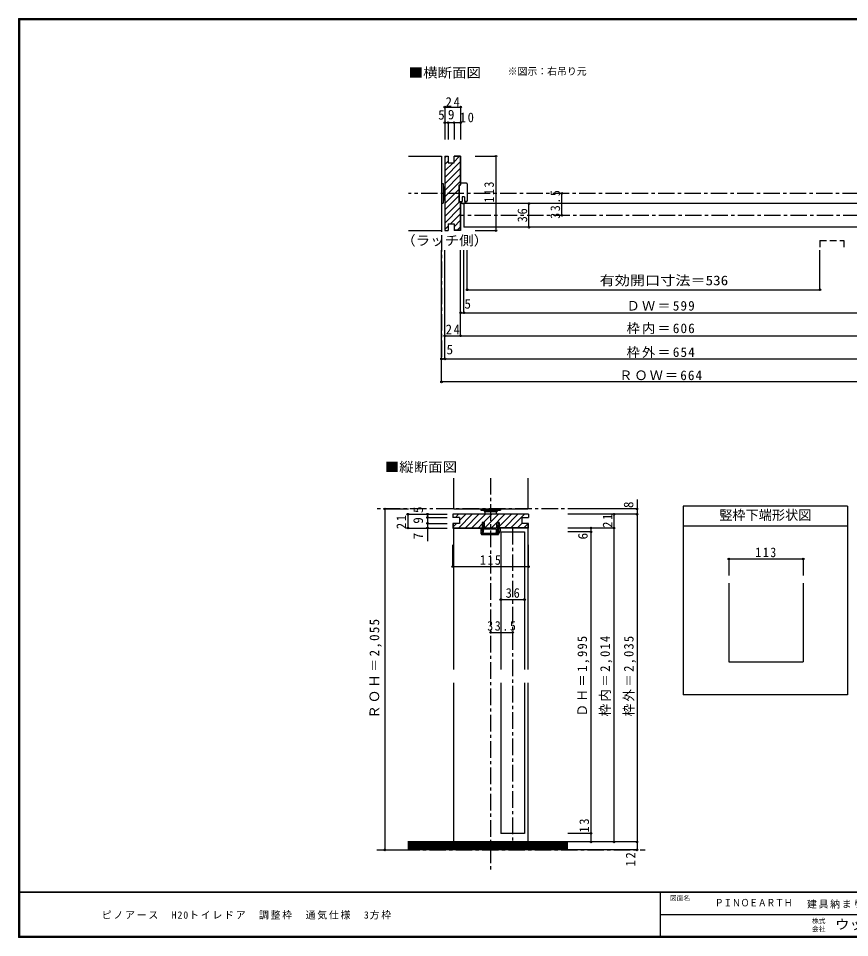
# Model space of a CAD drawing. Units: millimetres at full size, sheet at 1:5. Extents: x -973 to 977, y -718 to 696.
# Drawn here: x -973 to 290, y -701 to 696 of the extents above; entities that cross this region are included whole.
import ezdxf
from ezdxf.enums import TextEntityAlignment as Align

# ---------------------------------------------------------------- set-up
doc = ezdxf.new("R2010")
doc.units = ezdxf.units.MM
doc.header["$LTSCALE"] = 5
doc.header["$PDMODE"] = 32
doc.header["$PDSIZE"] = 2.5
doc.linetypes.add('CHAIN1', pattern=[8, 5, -1, 1, -1])
doc.linetypes.add('DASHED2', pattern=[3, 2, -1])
for name, color, linetype in [('0-0_補助線', 7, 'Continuous'), ('0-1_通り芯', 4, 'CHAIN1'), ('0-3_仕上げ', 7, 'Continuous'), ('0-4_枠', 4, 'Continuous'), ('0-6_扉', 6, 'Continuous'), ('0-7_金物', 7, 'Continuous'), ('0-A_文字', 3, 'Continuous'), ('0-B_寸法', 7, 'Continuous'), ('F-0_補助線', 7, 'Continuous'), ('F-1_枠', 6, 'Continuous'), ('F-A_文字', 7, 'Continuous')]:
    doc.layers.add(name, color=color, linetype=linetype)
doc.styles.add('ＭＳ ゴシック', font='')
doc.styles.get('ＭＳ ゴシック').set_extended_font_data('MS Gothic')

# ---------------------------------------------------------------- blocks, each defined once
blk = doc.blocks.new('13')
at = {"layer": '0-0_補助線'}
for p, q in [((-3.184, 13.914), (-3.184, 16.914)), ((5.816, 16.914), (-3.184, 16.914)), ((6.816, 15.914), (6.816, -10.086)), ((-4.984, 13.914), (-3.184, 13.914)), ((-4.984, -11.086), (-4.984, 13.914)), ((-4.984, -11.086), (-0.684, -11.086)), ((2.716, -4.086), (2.716, -11.086)), ((5.816, -11.086), (2.716, -11.086))]:
    blk.add_line(p, q, dxfattribs=at)
blk.add_lwpolyline([(2.716, -4.086), (-0.684, -4.086), (-0.684, -11.086)], dxfattribs=at)
for centre, radius, start, end in [((5.816, 15.914), 1, 0, 90), ((0.78, -9.605), 4.487, 199.27144, 340.72855), ((0.78, -9.605), 3.887, 202.39487, 337.60513), ((5.816, -10.086), 1, 270, 0)]:
    blk.add_arc(centre, radius, start, end, dxfattribs=at)

msp = doc.modelspace()

# ---------------------------------------------------------------- linework, layer by layer
at = {"layer": '0-0_補助線'}
for p, q in [((-330.347, 486.5), (-330.347, 373.5)), ((-330.347, 445), (-330.347, 415)), ((-330.347, 445), (-327.847, 445)), ((-327.847, 445), (-327.847, 415)), ((-327.847, 440), (-325.847, 440)), ((-325.847, 440), (-325.847, 420)), ((-325.847, 439), (-325.347, 439)), ((-327.847, 420), (-325.847, 420)), ((-325.847, 421), (-325.347, 421)), ((-330.347, 415), (-327.847, 415)), ((-269.922, -87.5), (-269.922, -78.8)), ((-269.397, -78.602), (-267.947, -80.502)), ((-267.622, -74), (-268.772, -74)), ((-268.172, -81), (-268.422, -81)), ((-268.409, -81.387), (-267.936, -83.105)), ((-268.122, -81), (-267.872, -81)), ((-267.622, -78.5), (-267.622, -74)), ((-267.12, -81.834), (-266.808, -82.695)), ((-266.672, -80.5), (-266.672, -81)), ((-247.922, -80), (-266.172, -80)), ((-245.422, -78.5), (-266.122, -78.5)), ((-246.872, -83.469), (-247.69, -86.092)), ((-247.422, -80.5), (-247.422, -82.46)), ((-246.172, -74), (-244.672, -71)), ((-246.172, -74), (-245.422, -74)), ((-246.022, -80), (-246.022, -82.337)), ((-244.922, -80), (-246.022, -80)), ((-244.622, -81), (-245.874, -82.203)), ((-245.472, -83), (-245.422, -83)), ((-245.422, -74), (-245.422, -78.5)), ((-245.422, -87), (-245.422, -83)), ((-244.922, -79.2), (-244.922, -80)), ((-243.922, -79.2), (-244.922, -79.2)), ((-242.422, -79.9), (-244.922, -79.9)), ((-244.672, -71), (-242.772, -74)), ((-243.922, -81), (-244.622, -81)), ((-243.922, -79.2), (-243.922, -74)), ((-243.922, -74), (-242.772, -74)), ((-242.422, -79.2), (-243.922, -79.2)), ((-243.922, -88), (-243.922, -81)), ((-241.438, -81.491), (-243.922, -86.44)), ((-240.812, -81.805), (-243.922, -88)), ((-268.922, -88.5), (-244.422, -88.5)), ((-245.422, -87), (-268.422, -87)), ((-245.576, -84.017), (-246.354, -86.509))]:
    msp.add_line(p, q, dxfattribs=at)
at = {"layer": '0-0_補助線', "color": 4}
for p, q in [((-325.347, 483.898), (-322.745, 486.5)), ((-325.347, 473.998), (-320.347, 478.998)), ((-325.347, 454.199), (-301.847, 477.699)), ((-325.347, 464.099), (-312.946, 476.5)), ((-311.347, 478.099), (-303.446, 486)), ((-325.347, 444.3), (-301.847, 467.8)), ((-325.347, 434.4), (-301.847, 457.9)), ((-325.347, 424.501), (-301.847, 448.001)), ((-325.347, 414.601), (-303.348, 436.6)), ((-325.347, 404.702), (-303.348, 426.701)), ((-325.347, 394.802), (-303.17, 416.979)), ((-325.347, 384.903), (-301.847, 408.403)), ((-316.85, 383.5), (-301.847, 398.503)), ((-325.347, 375.003), (-320.347, 380.003)), ((-311.347, 379.104), (-301.847, 388.604)), ((-306.551, 374), (-301.847, 378.704)), ((-309.379, -62.5), (-304.379, -57.5)), ((-304.08, -78), (-283.58, -57.5)), ((-302.293, -66.313), (-293.479, -57.5)), ((-294.18, -78), (-273.68, -57.5)), ((-284.281, -78), (-263.781, -57.5)), ((-266.381, -70), (-253.881, -57.5)), ((-264.482, -78), (-243.982, -57.5)), ((-254.582, -78), (-234.082, -57.5)), ((-242.772, -76.089), (-224.183, -57.5)), ((-234.783, -78), (-214.283, -57.5)), ((-224.884, -78), (-204.384, -57.5)), ((-312.793, -76.814), (-307.479, -71.5)), ((-274.381, -78), (-268.772, -72.391)), ((-214.984, -78), (-208.484, -71.5)), ((-205.085, -78), (-198.793, -71.708)), ((-313.293, -137.119), (-313.293, -103.876)), ((-198.293, -137.119), (-198.293, -103.876)), ((106.19, -125.5), (219.19, -125.5)), ((106.19, -125.5), (106.19, -150.5)), ((219.19, -125.5), (219.19, -150.5)), ((-313.293, -137.119), (-198.293, -137.119))]:
    msp.add_line(p, q, dxfattribs=at)
at = {"layer": '0-0_補助線', "color": 3}
for p, q in [((-325.347, 486.5), (-320.347, 486.5)), ((-325.347, 486.5), (-325.347, 373.5)), ((-320.347, 486.5), (-320.347, 476.5)), ((-320.347, 476.5), (-311.347, 476.5)), ((-311.347, 476.5), (-311.347, 486.5)), ((-301.347, 486.5), (-311.347, 486.5)), ((-301.847, 486), (-311.347, 486)), ((-301.847, 486), (-301.847, 442.991)), ((-301.347, 486.5), (-301.347, 442.991)), ((-303.348, 442.991), (-301.347, 442.991)), ((-303.348, 416.991), (-303.348, 442.991)), ((-301.347, 416.991), (-303.348, 416.991)), ((-301.847, 416.991), (-301.847, 374)), ((-301.347, 416.991), (-301.347, 373.5)), ((-320.347, 383.5), (-320.347, 373.5)), ((-320.347, 383.5), (-311.347, 383.5)), ((-311.347, 383.5), (-311.347, 373.5)), ((-325.347, 373.5), (-320.347, 373.5)), ((-301.847, 374), (-311.347, 374)), ((-301.347, 373.5), (-311.347, 373.5)), ((-313.293, -57.5), (-313.293, -62.5)), ((-198.293, -57.5), (-313.293, -57.5)), ((-303.293, -62.5), (-313.293, -62.5)), ((-303.293, -62.5), (-303.293, -71.5)), ((-208.293, -62.5), (-208.293, -71.5)), ((-208.293, -62.5), (-198.293, -62.5)), ((-198.293, -57.5), (-198.293, -62.5)), ((-303.293, -71.5), (-313.293, -71.5)), ((-313.293, -71.5), (-313.293, -78.5)), ((-313.293, -78.5), (-268.772, -78.5)), ((-246.472, -78.5), (-265.072, -78.5)), ((-242.772, -70), (-246.472, -70)), ((-246.472, -78.5), (-246.472, -70)), ((-242.772, -70), (-242.772, -78.5)), ((-198.793, -78), (-242.772, -78)), ((-198.293, -78.5), (-242.772, -78.5)), ((-198.293, -71.5), (-208.293, -71.5)), ((-198.793, -78), (-198.793, -71.5)), ((-198.293, -78.5), (-198.293, -71.5))]:
    msp.add_line(p, q, dxfattribs=at)
at = {"layer": '0-0_補助線', "color": 6}
for p, q in [((-296.347, 414.5), (-296.347, 378.5)), ((-240.293, -84.5), (-204.293, -84.5))]:
    msp.add_line(p, q, dxfattribs=at)
at = {"layer": '0-0_補助線', "color": 3}
for points in [[(-312.793, -71.5), (-312.793, -78), (-268.772, -78)], [(-265.072, -78.5), (-265.072, -70), (-268.772, -70), (-268.772, -78.5)]]:
    msp.add_lwpolyline(points, dxfattribs=at)
at = {"layer": '0-0_補助線'}
for points in [[(-265.372, -74), (-266.872, -71), (-268.772, -74)], [(-268.422, -87), (-268.422, -84.9), (-266.422, -84.9), (-266.422, -83.7), (-268.422, -83.7), (-268.422, -81)], [(-267.622, -78.5), (-267.872, -78.5), (-267.872, -81)], [(-265.372, -74), (-266.122, -74), (-266.122, -78.5)]]:
    msp.add_lwpolyline(points, dxfattribs=at)
for centre, radius, start, end in [((-269.622, -78.8), 0.3, 41.34778, 180), ((-268.122, -81.3), 0.3, 90, 196.79003), ((-268.172, -80.7), 0.3, 270, 41.34778), ((-267.372, -82.9), 0.6, 196.79003, 270), ((-267.372, -82.9), 0.6, 270, 23.33765), ((-267.672, -81), 1, 303.47738, 0), ((-266.172, -80.5), 0.5, 90, 180), ((-247.922, -80.5), 0.5, 0, 90), ((-246.222, -82.46), 1.2, 180, 237.21126), ((-245.222, -82.337), 0.8, 180, 221.40962), ((-245.472, -82.5), 0.5, 143.61521, 270), ((-246.722, -83.66), 1.2, 342.67017, 41.40962), ((-242.422, -81), 1.8, 333.42485, 90), ((-242.422, -81), 1.1, 333.42485, 90), ((-268.922, -87.5), 1, 180, 270), ((-247.022, -86.3), 0.7, 162.67017, 342.67017), ((-244.422, -88), 0.5, 270, 0)]:
    msp.add_arc(centre, radius, start, end, dxfattribs=at)
for p in [(106.19, -125.5), (219.19, -125.5), (-313.293, -137.119), (-198.293, -137.119)]:
    msp.add_point(p, dxfattribs=at)
at = {"layer": '0-1_通り芯'}
for p, q in [((-330.347, 486.5), (-330.347, 178.5)), ((383.653, 430), (-380.347, 430)), ((304.653, 396.5), (-301.347, 396.5)), ((-255.793, -2.5), (-255.793, -598.742)), ((-33.347, -49.5), (-428.599, -49.5)), ((-222.293, -78.5), (-222.293, -555.5)), ((-428.599, -567.5), (-20.844, -567.5))]:
    msp.add_line(p, q, dxfattribs=at)
at = {"layer": '0-3_仕上げ'}
for p, q in [((-380.347, 486.5), (-330.347, 486.5)), ((-380.347, 373.5), (-330.347, 373.5)), ((-312.293, -2.5), (-312.293, -49.5)), ((-199.293, -2.5), (-199.293, -49.5)), ((-312.293, -49.5), (-199.293, -49.5)), ((-138.347, -557), (-381.704, -557)), ((-138.347, -558.5), (-381.704, -558.5)), ((-138.347, -560), (-381.704, -560)), ((-138.347, -561.5), (-381.704, -561.5)), ((-138.347, -563), (-381.704, -563)), ((-138.347, -564.5), (-381.704, -564.5)), ((-138.347, -566), (-381.704, -566))]:
    msp.add_line(p, q, dxfattribs=at)
at = {"layer": '0-3_仕上げ', "color": 2}
for p, q in [((-138.347, -555.5), (-381.704, -555.5)), ((-138.347, -567.5), (-381.704, -567.5))]:
    msp.add_line(p, q, dxfattribs=at)
at = {"layer": '0-4_枠'}
for p, q in [((-312.293, -78.5), (-312.293, -293.5)), ((-199.293, -78.5), (-199.293, -293.5)), ((-312.293, -313.5), (-312.293, -555.5)), ((-199.293, -313.5), (-199.293, -555.5))]:
    msp.add_line(p, q, dxfattribs=at)
at = {"layer": '0-4_枠', "color": 3}
for p, q in [((106.19, -162.432), (106.19, -282.007)), ((219.19, -162.432), (219.19, -282.007)), ((106.19, -282.007), (219.19, -282.007))]:
    msp.add_line(p, q, dxfattribs=at)
at = {"layer": '0-6_扉'}
for p, q in [((302.653, 414.5), (-296.347, 414.5)), ((302.653, 378.5), (-296.347, 378.5)), ((-240.293, -84.5), (-240.293, -293.5)), ((-204.293, -84.5), (-204.293, -293.5)), ((-240.293, -313.5), (-240.293, -542.5)), ((-204.293, -313.5), (-204.293, -542.5)), ((-204.293, -542.5), (-240.293, -542.5))]:
    msp.add_line(p, q, dxfattribs=at)
at = {"layer": '0-6_扉', "linetype": 'DASHED2'}
for p, q in [((244.658, 358.408), (244.658, 343.5)), ((244.658, 358.408), (280.658, 358.408)), ((280.658, 358.408), (280.658, 343.5))]:
    msp.add_line(p, q, dxfattribs=at)
at = {"layer": '0-7_金物'}
for p, q in [((-270.793, -49.5), (-270.793, -51.5)), ((-270.793, -49.5), (-240.793, -49.5)), ((-270.793, -51.5), (-240.793, -51.5)), ((-265.793, -51.5), (-265.793, -53.5)), ((-265.793, -53.5), (-245.793, -53.5)), ((-264.793, -53.5), (-264.793, -57.5)), ((-246.793, -57.5), (-246.793, -53.5)), ((-245.793, -51.5), (-245.793, -53.5)), ((-240.793, -49.5), (-240.793, -51.5))]:
    msp.add_line(p, q, dxfattribs=at)
at = {"layer": '0-A_文字'}
for p, q in [((36.653, -45.5), (36.653, -332.007)), ((286.653, -45.5), (36.653, -45.5)), ((286.653, -45.5), (286.653, -332.007)), ((286.653, -75.5), (36.653, -75.5)), ((286.653, -332.007), (36.653, -332.007))]:
    msp.add_line(p, q, dxfattribs=at)
at = {"layer": '0-B_寸法', "color": 4}
for p, q in [((-325.347, 561.024), (-325.347, 511.982)), ((-325.347, 537.5), (-301.347, 537.5)), ((-320.347, 537.5), (-320.347, 511.982)), ((-311.347, 537.5), (-311.347, 511.982)), ((-279.487, 486.5), (-247.577, 486.5)), ((-247.577, 373.5), (-247.577, 486.5)), ((-147.577, 396.5), (-147.577, 430)), ((-197.577, 378.5), (-197.577, 414.5)), ((-279.487, 373.5), (-247.577, 373.5)), ((-330.347, 143.5), (-330.347, 343.5)), ((-325.347, 178.5), (-325.347, 343.5)), ((-301.347, 213.5), (-301.347, 343.5)), ((-296.347, 248.5), (-296.347, 343.5)), ((-291.347, 283.5), (-291.347, 343.5)), ((244.658, 283.5), (244.658, 343.5)), ((-291.347, 283.5), (244.658, 283.5)), ((-301.347, 248.5), (304.653, 248.5)), ((-325.347, 213.5), (328.653, 213.5)), ((-330.347, 178.5), (333.653, 178.5)), ((333.653, 143.5), (-330.347, 143.5)), ((-33.347, -34.935), (-33.347, -567.5)), ((-416.704, -49.5), (-380.446, -49.5)), ((-416.704, -49.5), (-416.704, -567.5)), ((-33.347, -49.5), (-138.347, -49.5)), ((-381.704, -57.5), (-321.704, -57.5)), ((-381.704, -57.5), (-381.704, -78.5)), ((-351.704, -57.5), (-351.704, -98.665)), ((-351.704, -62.5), (-321.704, -62.5)), ((-33.347, -57.5), (-138.347, -57.5)), ((-68.347, -57.5), (-68.347, -555.5)), ((-381.704, -78.5), (-321.704, -78.5)), ((-351.704, -71.5), (-321.704, -71.5)), ((-68.347, -78.5), (-138.347, -78.5)), ((-103.347, -78.5), (-103.347, -555.5)), ((-103.347, -84.5), (-138.347, -84.5)), ((-240.293, -187.191), (-204.293, -187.191)), ((-255.793, -237.191), (-222.293, -237.191)), ((-103.347, -542.5), (-138.347, -542.5)), ((-33.347, -555.5), (-138.347, -555.5)), ((-416.704, -567.5), (-380.446, -567.5)), ((-33.347, -567.5), (-138.347, -567.5))]:
    msp.add_line(p, q, dxfattribs=at)
msp.add_lwpolyline([(-325.347, 561.024), (-301.347, 561.024), (-301.347, 511.982)], dxfattribs=at)
at = {"layer": '0-B_寸法'}
for p in [(-325.347, 561.024), (-301.347, 561.024), (-325.347, 537.5), (-320.347, 537.5), (-311.347, 537.5), (-301.347, 537.5), (-247.577, 486.5), (-147.577, 430), (-197.577, 414.5), (-147.577, 396.5), (-197.577, 378.5), (-247.577, 373.5), (-291.347, 283.5), (244.658, 283.5), (-301.347, 248.5), (-296.347, 248.5), (-325.347, 213.5), (-301.347, 213.5), (-330.347, 178.5), (-325.347, 178.5), (-330.347, 143.5), (-416.704, -49.5), (-33.347, -49.5), (-381.704, -57.5), (-351.704, -57.5), (-351.704, -62.5), (-68.347, -57.5), (-33.347, -57.5), (-381.704, -78.5), (-351.704, -71.5), (-351.704, -78.5), (-103.347, -78.5), (-103.347, -84.5), (-68.347, -78.5), (-240.293, -187.191), (-204.293, -187.191), (-255.793, -237.191), (-222.293, -237.191), (-103.347, -542.5), (-103.347, -555.5), (-68.347, -555.5), (-33.347, -555.5), (-416.704, -567.5), (-33.347, -567.5)]:
    msp.add_point(p, dxfattribs=at)
at = {"layer": 'F-1_枠'}
for p, q in [((-973.347, 695.833), (-973.347, -700.833)), ((-973.347, 695.833), (976.653, 695.833)), ((-973.347, 695), (976.653, 695)), ((-973.347, 694.167), (976.653, 694.167)), ((-972.514, 695.833), (-972.514, -700.833)), ((-971.68, 695.833), (-971.68, -700.833)), ((976.653, -631.667), (-973.347, -631.667)), ((976.653, -632.5), (-973.347, -632.5)), ((1.653, -632.5), (1.653, -699.167)), ((1.653, -665.833), (974.986, -665.834)), ((976.653, -699.167), (-973.347, -699.167)), ((976.653, -700), (-973.347, -700)), ((976.653, -700.833), (-973.347, -700.833))]:
    msp.add_line(p, q, dxfattribs=at)

# ---------------------------------------------------------------- block references
at = {"layer": '0-0_補助線'}
msp.add_blockref('13', (-298.163, 428.577), dxfattribs=at)

# ---------------------------------------------------------------- texts
at = {"layer": '0-0_補助線', "char_height": 14.66, "attachment_point": 7, "style": 'ＭＳ ゴシック'}
for s, insert in [('\\T1.27;\\W0.9;113', (146.44, -123)), ('\\T1.27;\\W0.9;115', (-272.043, -134.619))]:
    msp.add_mtext(s, dxfattribs=dict(at, insert=insert))
at = {"layer": '0-A_文字', "color": 7, "style": 'ＭＳ ゴシック', "width": 1.1}
for s, p in [('■横断面図', (-380.347, 601.667)), ('（ラッチ側）', (-391.597, 346.605)), ('■縦断面図', (-416.704, 2.5))]:
    msp.add_text(s, height=14.66, dxfattribs=at).set_placement(p, align=Align.BOTTOM_LEFT)
at = {"layer": '0-A_文字', "color": 7, "style": 'ＭＳ ゴシック'}
for s, height, p in [('※図示：右吊り元', 11, (-229.87, 606.667)), ('竪枠下端形状図', 14.66, (91.653, -70.5))]:
    msp.add_text(s, height=height, dxfattribs=at).set_placement(p, align=Align.BOTTOM_LEFT)
at = {"layer": '0-B_寸法', "style": 'ＭＳ ゴシック'}
for s, p in [('5', (-335.516, 537.654)), ('9', (-320.73, 538.048)), ('5', (-295.597, 250.5)), ('5', (-322.776, 181))]:
    msp.add_text(s, height=14.66, dxfattribs=at).set_placement(p, align=Align.BOTTOM_LEFT)
at = {"layer": '0-B_寸法', "style": 'ＭＳ ゴシック', "width": 1.15}
msp.add_text('有効開口寸法＝536', height=14.66, dxfattribs=at).set_placement((-90.147, 286), align=Align.BOTTOM_LEFT)
at = {"layer": '0-B_寸法', "style": 'ＭＳ ゴシック'}
for s, p in [('8', (-34.554, -48.17)), ('5', (-354.204, -55.792)), ('9', (-354.204, -72)), ('7', (-354.204, -95.662)), ('6', (-103.95, -95.87))]:
    msp.add_text(s, height=14.66, rotation=90, dxfattribs=at).set_placement(p, align=Align.BOTTOM_LEFT)
at = {"layer": '0-B_寸法', "char_height": 14.66, "attachment_point": 7, "style": 'ＭＳ ゴシック'}
for s, insert in [('\\T1.27;\\W0.95;24', (-324.116, 561.605)), ('\\T1.27;\\W0.95;10', (-302.696, 537.851)), ('\\T1.17;ＤＷ＝599', (-49.147, 251.653)), ('\\T1.27;\\W0.95;24', (-323.972, 216)), ('\\T1.17;枠内＝606', (-49.147, 216)), ('\\T1.17;枠外＝654', (-49.147, 179.806)), ('\\T1.16;ＲＯＷ＝664', (-60.397, 146)), ('\\T1.27;\\W0.95;36', (-232.918, -184.691)), ('\\T1.28;\\W0.9;33.5', (-260.918, -234.691))]:
    msp.add_mtext(s, dxfattribs=dict(at, insert=insert))
at = {"layer": '0-B_寸法', "char_height": 14.66, "attachment_point": 7, "rotation": 90, "style": 'ＭＳ ゴシック'}
for s, insert in [('\\T1.27;\\W0.9;113', (-250.655, 416.023)), ('\\T1.28;\\W0.9;33.5', (-150.077, 391.375)), ('\\T1.27;\\W0.95;36', (-200.077, 385.875)), ('\\T1.27;\\W0.95;21', (-384.204, -80.125)), ('\\T1.27;\\W0.95;21', (-70.847, -78.217)), ('\\T1.18;ＲＯＨ＝2,055', (-421.345, -368)), ('\\T1.19;\\W0.95;ＤＨ＝1,995', (-105.527, -364.75)), ('\\T1.19;\\W0.95;枠内＝2,014', (-70.847, -364.75)), ('\\T1.19;\\W0.95;枠外＝2,035', (-34.833, -364.75)), ('\\T1.27;\\W0.95;13', (-106.056, -541.32)), ('\\T1.27;\\W0.95;12', (-35.847, -592.643))]:
    msp.add_mtext(s, dxfattribs=dict(at, insert=insert))
at = {"layer": 'F-0_補助線', "style": 'ＭＳ ゴシック', "width": 0.85}
msp.add_text('ＰＩＮＯＥＡＲＴＨ', height=11, dxfattribs=at).set_placement((84.986, -656.667), align=Align.BOTTOM_LEFT)
at = {"layer": 'F-0_補助線', "insert": (224.986, -656.667), "char_height": 11, "attachment_point": 7, "style": 'ＭＳ ゴシック'}
msp.add_mtext('\\T1.17;建具納まり図', dxfattribs=at)
at = {"layer": 'F-A_文字', "style": 'ＭＳ ゴシック'}
for s, p in [('図面名', (16.653, -646.667)), ('株式', (232.486, -681.5)), ('会社', (232.486, -693.5))]:
    msp.add_text(s, height=7.331, dxfattribs=at).set_placement(p, align=Align.BOTTOM_LEFT)
at = {"layer": 'F-A_文字', "style": 'ＭＳ ゴシック', "width": 1.1}
msp.add_text('ウッドワン・・・', height=14.66, dxfattribs=at).set_placement((267.486, -692.5), align=Align.BOTTOM_LEFT)
at = {"layer": 'F-A_文字', "insert": (-846.68, -673.333), "char_height": 11, "attachment_point": 7, "style": 'ＭＳ ゴシック'}
msp.add_mtext('\\T1.18;ピノアース\u3000H20トイレドア\u3000調整枠\u3000通気仕様\u30003方枠', dxfattribs=at)

doc.saveas('drawing.dxf')
